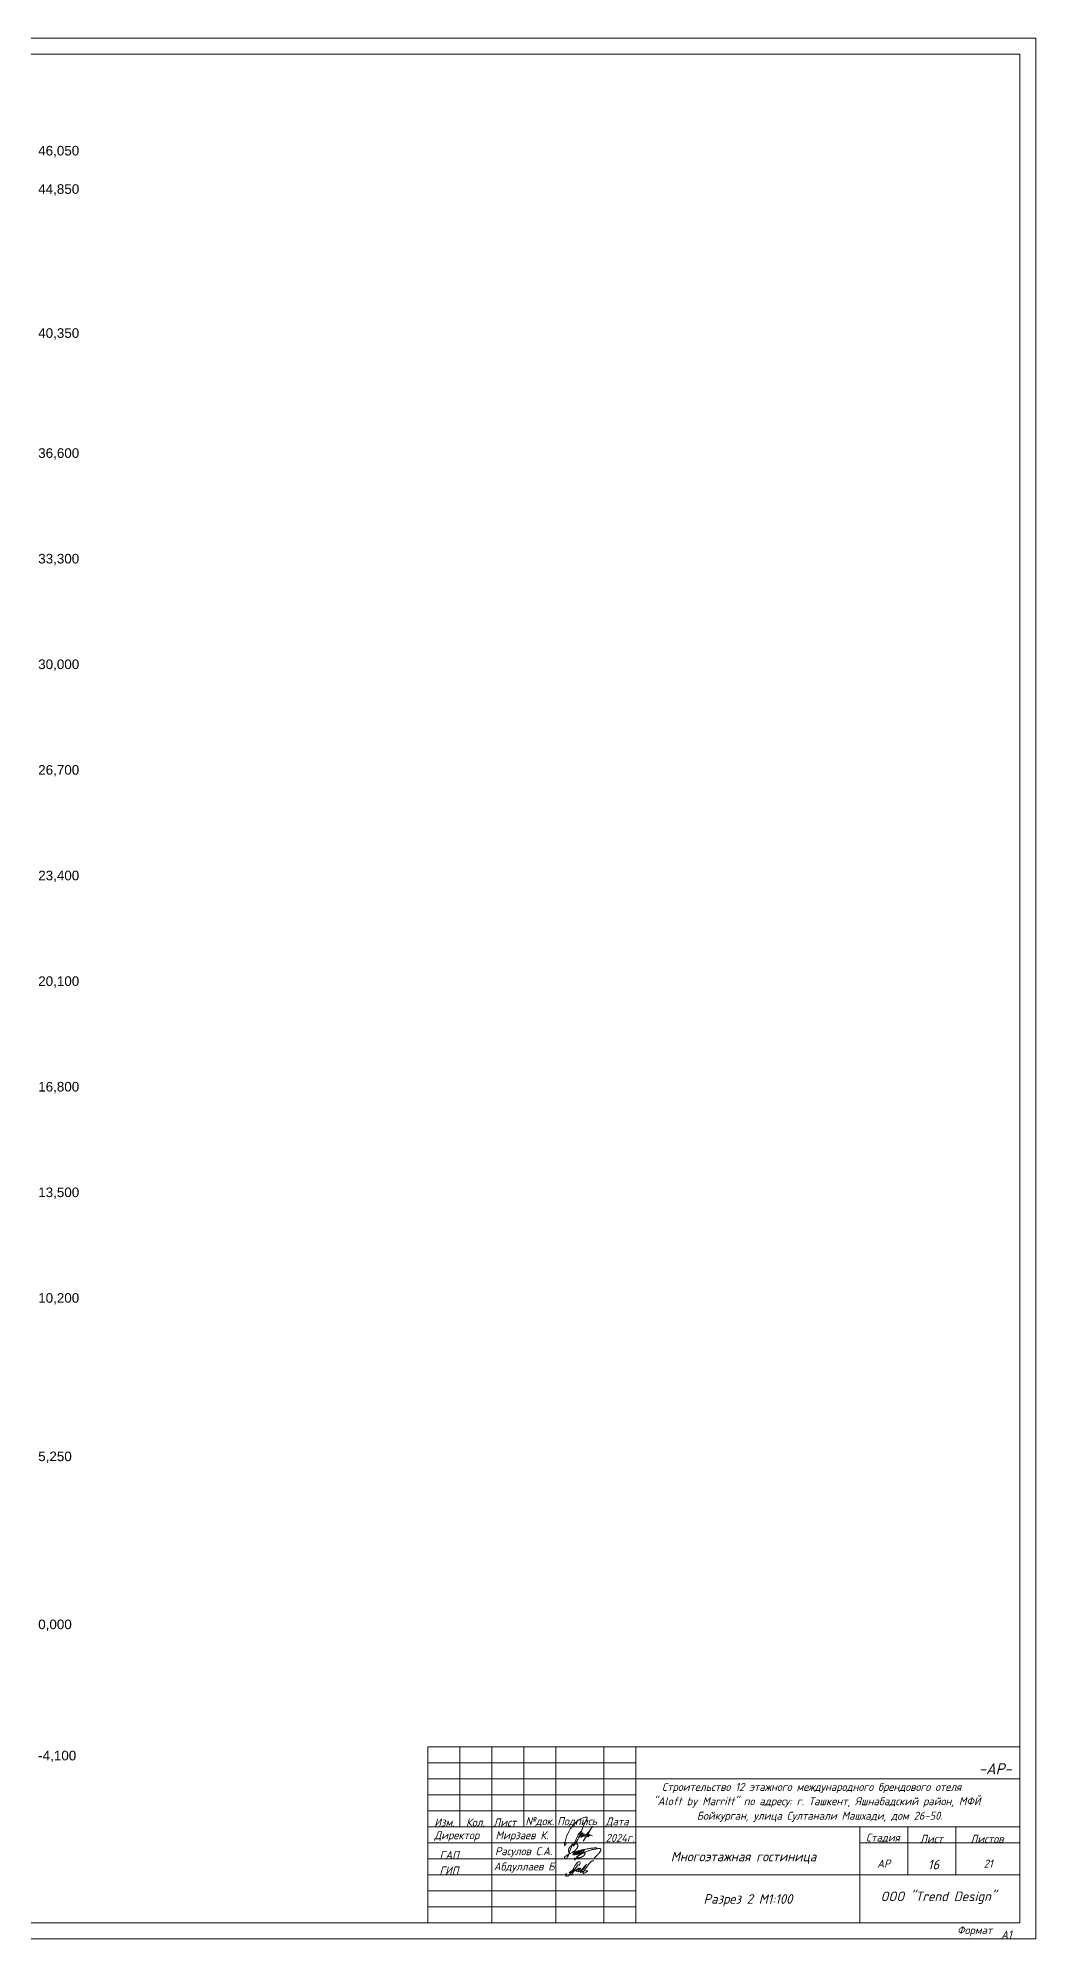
# Model space of a CAD drawing. Header units: millimetres. Extents: x 1499747 to 4341325, y -28481 to 441852.
# Drawn here: x 2479024 to 2510203, y -27675 to 31725 of the extents above; entities that cross this region are included whole.
import ezdxf
from ezdxf.xclip import XClip

# ---------------------------------------------------------------- set-up
doc = ezdxf.new("R2010")
doc.units = ezdxf.units.MM
doc.header["$MEASUREMENT"] = 0
doc.header["$XCLIPFRAME"] = 0
for name, color, linetype, lineweight in [('2 Разрез_24_0_Ном._пера__45_Ном._пера__161', 161, 'Continuous', 18), ('2 Разрез_24_0_Ном._пера__63_Ном._пера__21', 21, 'Continuous', 18), ('2 Разрез_24_0_Ном._пера__7_Ном._пера__7', 7, 'Continuous', 18), ('2 Разрез_24_Размер - ГКЛ перегородки_Ном._пера__1_Ном._пера__7', 7, 'Continuous', 18)]:
    doc.layers.add(name, color=color, linetype=linetype, lineweight=lineweight)
doc.layers.add('Чертеж и Рисунок', color=7, linetype='Continuous')
doc.styles.add('СГЕНЕРИР_СТИЛЬ_1', font='')
doc.styles.add('СГЕНЕРИР_СТИЛЬ_2', font='arial.ttf')
doc.styles.get('СГЕНЕРИР_СТИЛЬ_1').set_extended_font_data('GOST Common', italic=True)

# ---------------------------------------------------------------- blocks, each defined once
blk = doc.blocks.new('Чертеж_2_24', base_point=(1362000, 29700))
at = {"layer": '2 Разрез_24_0_Ном._пера__45_Ном._пера__161', "linetype": 'Continuous'}
for p, q in [((1389576, 2971), (1389572, 2969)), ((1389581, 2973), (1389576, 2971)), ((1389585, 2974), (1389581, 2973)), ((1389590, 2976), (1389585, 2974)), ((1389595, 2977), (1389590, 2976)), ((1389599, 2978), (1389595, 2977)), ((1389604, 2978), (1389599, 2978)), ((1389608, 2979), (1389604, 2978)), ((1389613, 2979), (1389608, 2979)), ((1389617, 2979), (1389613, 2979)), ((1389621, 2979), (1389617, 2979)), ((1389626, 2978), (1389621, 2979)), ((1389630, 2978), (1389626, 2978)), ((1389634, 2977), (1389630, 2978)), ((1389638, 2976), (1389634, 2977)), ((1389642, 2975), (1389638, 2976)), ((1389646, 2973), (1389642, 2975)), ((1389649, 2972), (1389646, 2973)), ((1389653, 2970), (1389649, 2972)), ((1389656, 2968), (1389653, 2970)), ((1389398, 2780), (1389397, 2777)), ((1389397, 2777), (1389397, 2774)), ((1389397, 2774), (1389397, 2771)), ((1389397, 2771), (1389397, 2768)), ((1389397, 2768), (1389397, 2765)), ((1389397, 2765), (1389397, 2763)), ((1389397, 2763), (1389397, 2760)), ((1389397, 2760), (1389397, 2757)), ((1389397, 2757), (1389397, 2754)), ((1389397, 2754), (1389398, 2751)), ((1389399, 2788), (1389398, 2784)), ((1389398, 2784), (1389398, 2780)), ((1389398, 2751), (1389399, 2747)), ((1389400, 2797), (1389399, 2793)), ((1389399, 2793), (1389399, 2788)), ((1389399, 2747), (1389399, 2743)), ((1389399, 2743), (1389400, 2739)), ((1389401, 2802), (1389400, 2797)), ((1389400, 2739), (1389401, 2734)), ((1389402, 2806), (1389401, 2802)), ((1389401, 2734), (1389402, 2730)), ((1389403, 2811), (1389402, 2806)), ((1389402, 2730), (1389404, 2725)), ((1389404, 2816), (1389403, 2811)), ((1389406, 2821), (1389404, 2816)), ((1389404, 2725), (1389405, 2721)), ((1389405, 2721), (1389406, 2716)), ((1389408, 2825), (1389406, 2821)), ((1389406, 2716), (1389408, 2712)), ((1389410, 2830), (1389408, 2825)), ((1389408, 2712), (1389410, 2708)), ((1389412, 2835), (1389410, 2830)), ((1389410, 2708), (1389412, 2703)), ((1389414, 2839), (1389412, 2835)), ((1389412, 2703), (1389414, 2699)), ((1389416, 2843), (1389414, 2839)), ((1389414, 2699), (1389416, 2694)), ((1389418, 2848), (1389416, 2843)), ((1389416, 2694), (1389419, 2690)), ((1389420, 2852), (1389418, 2848)), ((1389419, 2690), (1389422, 2686)), ((1389423, 2856), (1389420, 2852)), ((1389422, 2686), (1389424, 2681)), ((1389425, 2859), (1389423, 2856)), ((1389424, 2681), (1389427, 2677)), ((1389428, 2863), (1389425, 2859)), ((1389427, 2677), (1389431, 2673)), ((1389430, 2867), (1389428, 2863)), ((1389433, 2870), (1389430, 2867)), ((1389431, 2673), (1389434, 2669)), ((1389436, 2874), (1389433, 2870)), ((1389434, 2669), (1389434, 2668)), ((1389439, 2878), (1389436, 2874)), ((1389443, 2881), (1389439, 2878)), ((1389446, 2885), (1389443, 2881)), ((1389450, 2889), (1389446, 2885)), ((1389454, 2893), (1389450, 2889)), ((1389459, 2896), (1389454, 2893)), ((1389463, 2900), (1389459, 2896)), ((1389467, 2904), (1389463, 2900)), ((1389472, 2908), (1389467, 2904)), ((1389477, 2912), (1389472, 2908)), ((1389482, 2915), (1389477, 2912)), ((1389487, 2919), (1389482, 2915)), ((1389492, 2922), (1389487, 2919)), ((1389498, 2926), (1389492, 2922)), ((1389503, 2929), (1389498, 2926)), ((1389508, 2933), (1389503, 2929)), ((1389507, 2699), (1389509, 2700)), ((1389507, 2698), (1389507, 2699)), ((1389508, 2698), (1389507, 2698)), ((1389513, 2936), (1389508, 2933)), ((1389510, 2698), (1389508, 2698)), ((1389509, 2700), (1389512, 2702)), ((1389512, 2699), (1389510, 2698)), ((1389512, 2702), (1389515, 2704)), ((1389516, 2700), (1389512, 2699)), ((1389518, 2940), (1389513, 2936)), ((1389515, 2704), (1389520, 2707)), ((1389520, 2701), (1389516, 2700)), ((1389523, 2943), (1389518, 2940)), ((1389520, 2707), (1389526, 2710)), ((1389525, 2702), (1389520, 2701)), ((1389528, 2946), (1389523, 2943)), ((1389530, 2704), (1389525, 2702)), ((1389526, 2710), (1389532, 2714)), ((1389533, 2949), (1389528, 2946)), ((1389537, 2706), (1389530, 2704)), ((1389532, 2714), (1389538, 2718)), ((1389538, 2952), (1389533, 2949)), ((1389544, 2708), (1389537, 2706)), ((1389543, 2955), (1389538, 2952)), ((1389538, 2718), (1389544, 2722)), ((1389548, 2958), (1389543, 2955)), ((1389544, 2722), (1389551, 2726)), ((1389553, 2710), (1389544, 2708)), ((1389553, 2961), (1389548, 2958)), ((1389551, 2726), (1389557, 2730)), ((1389557, 2963), (1389553, 2961)), ((1389563, 2713), (1389553, 2710)), ((1389562, 2965), (1389557, 2963)), ((1389557, 2730), (1389563, 2734)), ((1389567, 2967), (1389562, 2965)), ((1389563, 2734), (1389569, 2738)), ((1389575, 2717), (1389563, 2713)), ((1389572, 2969), (1389567, 2967)), ((1389569, 2738), (1389575, 2743)), ((1389575, 2743), (1389581, 2747)), ((1389590, 2721), (1389575, 2717)), ((1389581, 2747), (1389586, 2752)), ((1389586, 2752), (1389591, 2756)), ((1389607, 2726), (1389590, 2721)), ((1389591, 2756), (1389596, 2761)), ((1389596, 2761), (1389601, 2765)), ((1389601, 2765), (1389606, 2770)), ((1389606, 2770), (1389611, 2774)), ((1389626, 2731), (1389607, 2726)), ((1389611, 2774), (1389615, 2779)), ((1389615, 2779), (1389620, 2783)), ((1389620, 2783), (1389624, 2788)), ((1389624, 2788), (1389628, 2792)), ((1389648, 2738), (1389626, 2731)), ((1389628, 2792), (1389632, 2797)), ((1389632, 2797), (1389636, 2802)), ((1389636, 2802), (1389640, 2807)), ((1389640, 2807), (1389644, 2812)), ((1389644, 2812), (1389648, 2817)), ((1389648, 2817), (1389652, 2822)), ((1389672, 2744), (1389648, 2738)), ((1389652, 2822), (1389655, 2827)), ((1389655, 2827), (1389659, 2832)), ((1389660, 2966), (1389656, 2968)), ((1389659, 2832), (1389662, 2838)), ((1389663, 2964), (1389660, 2966)), ((1389662, 2838), (1389665, 2843)), ((1389666, 2961), (1389663, 2964)), ((1389665, 2843), (1389668, 2849)), ((1389668, 2959), (1389666, 2961)), ((1389671, 2956), (1389668, 2959)), ((1389668, 2849), (1389671, 2854)), ((1389673, 2953), (1389671, 2956)), ((1389671, 2854), (1389673, 2860)), ((1389698, 2751), (1389672, 2744)), ((1389676, 2950), (1389673, 2953)), ((1389673, 2860), (1389676, 2865)), ((1389678, 2947), (1389676, 2950)), ((1389676, 2865), (1389678, 2871)), ((1389679, 2944), (1389678, 2947)), ((1389678, 2871), (1389680, 2876)), ((1389681, 2941), (1389679, 2944)), ((1389680, 2876), (1389681, 2881)), ((1389682, 2937), (1389681, 2941)), ((1389681, 2881), (1389683, 2886)), ((1389683, 2934), (1389682, 2937)), ((1389684, 2930), (1389683, 2934)), ((1389683, 2886), (1389684, 2891)), ((1389685, 2926), (1389684, 2930)), ((1389684, 2896), (1389685, 2901)), ((1389684, 2891), (1389684, 2896)), ((1389685, 2923), (1389685, 2926)), ((1389685, 2919), (1389685, 2923)), ((1389686, 2914), (1389685, 2919)), ((1389685, 2906), (1389686, 2910)), ((1389685, 2901), (1389685, 2906)), ((1389686, 2910), (1389686, 2914)), ((1389725, 2759), (1389698, 2751)), ((1389754, 2766), (1389725, 2759)), ((1389784, 2774), (1389754, 2766)), ((1389814, 2781), (1389784, 2774)), ((1389844, 2788), (1389814, 2781)), ((1389875, 2794), (1389844, 2788)), ((1389905, 2800), (1389875, 2794)), ((1389935, 2806), (1389905, 2800)), ((1389964, 2812), (1389935, 2806)), ((1389993, 2817), (1389964, 2812)), ((1390020, 2822), (1389993, 2817)), ((1390046, 2826), (1390020, 2822)), ((1390070, 2830), (1390046, 2826)), ((1390093, 2834), (1390070, 2830)), ((1390117, 2837), (1390093, 2834)), ((1390143, 2840), (1390117, 2837)), ((1390170, 2842), (1390143, 2840)), ((1390201, 2844), (1390170, 2842)), ((1390237, 2846), (1390201, 2844))]:
    blk.add_line(p, q, dxfattribs=at)
at = {"layer": '2 Разрез_24_0_Ном._пера__45_Ном._пера__161', "linetype": 'Continuous', "flags": 128}
for points in [[(1389321, 2982), (1389303, 2966), (1389278, 2916), (1389273, 2910), (1389268, 2912), (1389266, 2927), (1389268, 2968), (1389280, 3017), (1389310, 3115), (1389337, 3204), (1389375, 3294), (1389414, 3372), (1389462, 3450), (1389502, 3507), (1389541, 3558), (1389581, 3603), (1389621, 3644), (1389652, 3675), (1389690, 3703), (1389728, 3726), (1389763, 3747), (1389802, 3766), (1389837, 3780), (1389876, 3793), (1389914, 3802), (1389940, 3808), (1389956, 3809), (1389973, 3809), (1389979, 3805), (1389982, 3797), (1389977, 3777), (1389952, 3721), (1389909, 3634), (1389854, 3512), (1389798, 3369), (1389752, 3257), (1389707, 3147), (1389686, 3110), (1389657, 3061), (1389619, 3004), (1389594, 2966), (1389568, 2933), (1389541, 2899), (1389548, 2933), (1389577, 2993), (1389628, 3097), (1389672, 3197), (1389701, 3256), (1389720, 3285), (1389745, 3317), (1389772, 3348), (1389790, 3363), (1389797, 3365), (1389799, 3358), (1389759, 3234), (1389729, 3169), (1389725, 3166), (1389720, 3166), (1389718, 3170), (1389718, 3173), (1389756, 3227), (1389741, 3196), (1389768, 3231), (1389789, 3258), (1389804, 3277), (1389819, 3296), (1389830, 3307), (1389835, 3312), (1389840, 3314), (1389843, 3313), (1389841, 3304), (1389835, 3291), (1389823, 3265), (1389797, 3206), (1389785, 3177), (1389786, 3175), (1389803, 3196), (1389831, 3235)], [(1389878, 3298), (1389879, 3288), (1389859, 3255), (1389849, 3239), (1389837, 3219), (1389828, 3197), (1389830, 3195), (1389837, 3204), (1389848, 3219), (1389880, 3252), (1389854, 3208), (1389875, 3236), (1389895, 3248), (1389896, 3245), (1389875, 3220), (1389876, 3212), (1389883, 3210), (1389892, 3212), (1389910, 3230)], [(1389910, 3230), (1389975, 3294), (1390040, 3360), (1390149, 3528), (1389979, 3253), (1389939, 3188), (1389851, 3058), (1390043, 3336), (1389986, 3203), (1389986, 3212), (1390035, 3272)], [(1390076, 3252), (1390068, 3259), (1390049, 3254), (1390036, 3244), (1390018, 3226), (1390005, 3214), (1390000, 3202), (1390005, 3195), (1390016, 3195), (1390022, 3199), (1390018, 3226), (1390039, 3231), (1390057, 3235), (1390075, 3239), (1390101, 3239), (1390126, 3235), (1390145, 3227)], [(1389339, 2051), (1389319, 2037), (1389305, 2022), (1389298, 1995), (1389307, 1976), (1389325, 1966), (1389351, 1961), (1389392, 1976), (1389431, 2019), (1389466, 2070), (1389518, 2147), (1389574, 2245), (1389617, 2321), (1389651, 2368), (1389686, 2405), (1389703, 2415), (1389730, 2419), (1389751, 2408), (1389758, 2387), (1389755, 2354), (1389748, 2333), (1389737, 2312), (1389730, 2304), (1389725, 2297)], [(1389420, 2068), (1389473, 2115), (1389534, 2143), (1389587, 2177), (1389560, 2168), (1389534, 2143), (1389515, 2115), (1389503, 2097), (1389503, 2086), (1389519, 2086), (1389574, 2120), (1389614, 2144), (1389656, 2176), (1389693, 2194), (1389731, 2213), (1389724, 2226), (1389682, 2189), (1389647, 2151), (1389633, 2127), (1389633, 2111), (1389633, 2105), (1389670, 2116), (1389693, 2132), (1389718, 2158), (1389749, 2177), (1389769, 2201), (1389770, 2211), (1389749, 2200), (1389724, 2176), (1389705, 2145), (1389697, 2119), (1389693, 2108), (1389693, 2099), (1389694, 2093), (1389702, 2093), (1389725, 2106), (1389809, 2175), (1389851, 2210), (1389886, 2253), (1389924, 2300), (1389954, 2337), (1389920, 2265), (1389856, 2181), (1389810, 2138), (1389780, 2104), (1389770, 2087), (1389770, 2080), (1389779, 2078), (1389807, 2092), (1389837, 2108), (1389871, 2117), (1389908, 2128), (1389945, 2133), (1389970, 2133), (1389986, 2129), (1389992, 2120), (1389988, 2104), (1389968, 2093), (1389951, 2083), (1389918, 2065), (1389877, 2054), (1389865, 2050), (1389857, 2050), (1389853, 2061), (1389855, 2081), (1389889, 2151), (1389934, 2212), (1389974, 2264), (1390014, 2317), (1390050, 2365), (1390076, 2394), (1390094, 2414), (1390116, 2431), (1390131, 2437), (1390140, 2441), (1390157, 2441), (1390175, 2441), (1390186, 2441)], [(1390182, 2508), (1390220, 2548), (1390252, 2582), (1390277, 2609), (1390298, 2631), (1390315, 2649), (1390328, 2664), (1390339, 2676), (1390348, 2686), (1390357, 2696), (1390364, 2706), (1390371, 2714), (1390378, 2723), (1390383, 2731), (1390388, 2738), (1390392, 2746), (1390396, 2753), (1390399, 2760), (1390402, 2766), (1390404, 2773), (1390405, 2779), (1390406, 2785), (1390406, 2791), (1390406, 2796), (1390405, 2801), (1390403, 2805), (1390401, 2809), (1390398, 2813), (1390395, 2816), (1390392, 2819), (1390387, 2821), (1390383, 2823), (1390378, 2825), (1390373, 2826), (1390367, 2827), (1390360, 2828), (1390353, 2828), (1390344, 2827), (1390334, 2826), (1390322, 2825), (1390308, 2823), (1390292, 2821), (1390275, 2818), (1390255, 2815), (1390235, 2811), (1390214, 2807), (1390192, 2802), (1390171, 2798), (1390149, 2793), (1390128, 2787), (1390107, 2782), (1390086, 2776), (1390066, 2769), (1390047, 2763), (1390027, 2757), (1390008, 2750), (1389990, 2743), (1389972, 2736), (1389954, 2729), (1389936, 2721), (1389918, 2713), (1389900, 2705), (1389882, 2697), (1389864, 2688), (1389846, 2679), (1389828, 2670), (1389809, 2660), (1389791, 2651), (1389773, 2641), (1389756, 2632), (1389740, 2623), (1389726, 2615), (1389713, 2608), (1389702, 2601), (1389693, 2596), (1389685, 2591), (1389678, 2587), (1389673, 2584), (1389669, 2581), (1389665, 2578), (1389662, 2575), (1389660, 2572), (1389658, 2569), (1389656, 2567), (1389654, 2564), (1389653, 2562), (1389652, 2560), (1389651, 2558), (1389650, 2557), (1389650, 2555), (1389649, 2555), (1389649, 2553), (1389649, 2552), (1389650, 2551), (1389650, 2550), (1389651, 2549), (1389652, 2547), (1389653, 2546), (1389654, 2544), (1389655, 2543), (1389657, 2541), (1389658, 2540), (1389660, 2539), (1389662, 2538), (1389665, 2537), (1389668, 2536), (1389671, 2535), (1389674, 2534), (1389679, 2534), (1389683, 2533), (1389689, 2533), (1389695, 2533), (1389701, 2533), (1389708, 2533), (1389715, 2534), (1389723, 2535), (1389731, 2536), (1389739, 2538), (1389747, 2540), (1389756, 2542), (1389764, 2544), (1389773, 2547), (1389781, 2550), (1389790, 2553), (1389798, 2557), (1389806, 2560), (1389813, 2564), (1389821, 2567), (1389828, 2571), (1389834, 2575), (1389841, 2578), (1389847, 2582), (1389852, 2586), (1389858, 2590), (1389863, 2593), (1389868, 2597), (1389872, 2601), (1389876, 2605), (1389880, 2608), (1389884, 2612), (1389887, 2616), (1389890, 2620), (1389893, 2624), (1389896, 2627), (1389898, 2631), (1389901, 2635), (1389903, 2639), (1389905, 2643), (1389906, 2646), (1389907, 2650), (1389908, 2654), (1389909, 2657), (1389910, 2661), (1389910, 2664), (1389910, 2668), (1389910, 2671), (1389911, 2674), (1389911, 2677), (1389911, 2680), (1389910, 2683), (1389910, 2685), (1389910, 2687), (1389910, 2689), (1389909, 2691), (1389908, 2693), (1389907, 2694), (1389905, 2695), (1389903, 2696), (1389901, 2697), (1389899, 2698), (1389896, 2699), (1389893, 2699), (1389889, 2699), (1389885, 2699), (1389881, 2699), (1389877, 2699), (1389873, 2699), (1389868, 2698), (1389862, 2698), (1389856, 2697), (1389850, 2696), (1389843, 2695), (1389836, 2693), (1389828, 2691), (1389820, 2690), (1389813, 2688), (1389805, 2686), (1389798, 2684), (1389791, 2682), (1389786, 2680), (1389781, 2678), (1389778, 2677), (1389775, 2675), (1389773, 2674), (1389772, 2673), (1389774, 2673), (1389775, 2673), (1389778, 2674), (1389781, 2675), (1389785, 2677), (1389790, 2679), (1389795, 2681), (1389800, 2684), (1389806, 2687), (1389813, 2690), (1389819, 2694), (1389826, 2698), (1389832, 2702), (1389839, 2706), (1389845, 2710), (1389851, 2714), (1389856, 2718), (1389861, 2722), (1389865, 2725), (1389868, 2728), (1389870, 2731), (1389872, 2734), (1389874, 2737), (1389875, 2739), (1389876, 2742), (1389876, 2744), (1389877, 2746), (1389878, 2748), (1389878, 2751), (1389878, 2753), (1389879, 2755), (1389879, 2757), (1389879, 2759), (1389879, 2761), (1389879, 2762), (1389878, 2764), (1389878, 2765), (1389877, 2767), (1389876, 2768), (1389875, 2769), (1389874, 2770), (1389873, 2770), (1389871, 2771), (1389869, 2771), (1389867, 2772), (1389864, 2771), (1389860, 2771), (1389856, 2770), (1389851, 2769), (1389845, 2768), (1389838, 2766), (1389830, 2764), (1389821, 2761), (1389812, 2758), (1389803, 2755), (1389794, 2752), (1389785, 2748), (1389776, 2745), (1389768, 2742), (1389760, 2738), (1389753, 2735), (1389746, 2731), (1389740, 2728), (1389734, 2724), (1389728, 2721), (1389722, 2717), (1389716, 2713), (1389711, 2709), (1389705, 2705), (1389700, 2701), (1389695, 2697), (1389690, 2693), (1389686, 2688), (1389681, 2684), (1389677, 2680), (1389673, 2675), (1389669, 2671), (1389666, 2667), (1389663, 2663), (1389660, 2660), (1389657, 2656), (1389655, 2653), (1389653, 2651), (1389651, 2649), (1389650, 2647), (1389649, 2645), (1389648, 2644), (1389648, 2643), (1389647, 2642), (1389647, 2641), (1389647, 2639), (1389648, 2637), (1389649, 2636), (1389650, 2636), (1389651, 2635), (1389653, 2635), (1389655, 2635), (1389657, 2636), (1389659, 2636), (1389662, 2637), (1389665, 2639), (1389668, 2641), (1389672, 2643), (1389676, 2646), (1389681, 2649), (1389685, 2653), (1389691, 2657), (1389696, 2661), (1389701, 2666), (1389706, 2670), (1389710, 2674), (1389714, 2678), (1389718, 2682), (1389721, 2685), (1389723, 2688), (1389725, 2690), (1389727, 2693), (1389728, 2695), (1389729, 2698), (1389730, 2700), (1389731, 2703), (1389731, 2706), (1389731, 2708), (1389731, 2711), (1389731, 2714), (1389731, 2716), (1389730, 2719), (1389729, 2721), (1389728, 2722), (1389726, 2724), (1389725, 2725), (1389722, 2726), (1389720, 2726), (1389717, 2726), (1389714, 2726), (1389710, 2726), (1389706, 2725), (1389701, 2724), (1389696, 2722), (1389691, 2721), (1389685, 2719), (1389679, 2716), (1389673, 2714), (1389668, 2711), (1389662, 2708), (1389656, 2705), (1389650, 2702), (1389644, 2698), (1389638, 2695), (1389632, 2691), (1389627, 2687), (1389621, 2682), (1389615, 2677), (1389609, 2673), (1389604, 2668), (1389598, 2663), (1389593, 2658), (1389589, 2654), (1389584, 2650), (1389581, 2646), (1389578, 2643), (1389576, 2640), (1389575, 2638), (1389574, 2636), (1389573, 2634), (1389574, 2633), (1389575, 2632), (1389576, 2631), (1389578, 2631), (1389580, 2630), (1389582, 2630), (1389586, 2631), (1389589, 2631), (1389593, 2632), (1389597, 2634), (1389602, 2636), (1389607, 2638), (1389612, 2641), (1389618, 2645), (1389624, 2649), (1389629, 2653), (1389635, 2658), (1389641, 2662), (1389646, 2668), (1389651, 2673), (1389656, 2678), (1389661, 2683), (1389665, 2688), (1389669, 2693), (1389673, 2698), (1389676, 2703), (1389678, 2707), (1389680, 2710), (1389681, 2713), (1389682, 2716), (1389681, 2718), (1389681, 2720), (1389679, 2721), (1389676, 2721), (1389673, 2721), (1389669, 2720), (1389664, 2718), (1389658, 2716), (1389652, 2714), (1389645, 2711), (1389638, 2708), (1389631, 2704), (1389623, 2700), (1389616, 2697), (1389608, 2693), (1389601, 2689), (1389594, 2685), (1389587, 2681), (1389580, 2677), (1389574, 2674), (1389569, 2671), (1389564, 2668), (1389560, 2666), (1389556, 2663), (1389553, 2661), (1389550, 2659), (1389547, 2657), (1389544, 2655), (1389542, 2654), (1389539, 2652), (1389537, 2650), (1389535, 2647), (1389532, 2644), (1389530, 2640), (1389529, 2636), (1389527, 2630), (1389526, 2624)], [(1389590, 2535), (1389587, 2528), (1389584, 2521), (1389582, 2516), (1389581, 2511), (1389580, 2507), (1389579, 2504), (1389578, 2501), (1389578, 2498), (1389578, 2496), (1389578, 2494), (1389577, 2491), (1389577, 2489), (1389577, 2488), (1389577, 2486), (1389577, 2484), (1389577, 2483), (1389578, 2482), (1389578, 2480), (1389578, 2479), (1389579, 2478), (1389580, 2477), (1389581, 2477), (1389582, 2476), (1389583, 2475), (1389584, 2475), (1389585, 2474), (1389587, 2474), (1389588, 2474), (1389590, 2474), (1389592, 2475), (1389594, 2476), (1389596, 2477), (1389598, 2478), (1389601, 2480), (1389603, 2483), (1389606, 2486), (1389610, 2489), (1389613, 2493), (1389617, 2498), (1389622, 2504), (1389627, 2510), (1389633, 2518), (1389639, 2526), (1389647, 2536), (1389655, 2547), (1389665, 2560), (1389676, 2573), (1389688, 2589), (1389702, 2606), (1389717, 2625), (1389734, 2646), (1389752, 2670), (1389773, 2695), (1389795, 2723), (1389819, 2754), (1389845, 2787)], [(1389698, 2341), (1389672, 2295), (1389630, 2236), (1389595, 2179), (1389569, 2139), (1389550, 2111), (1389520, 2061), (1389500, 2027), (1389500, 1998), (1389500, 1983)]]:
    blk.add_lwpolyline(points, dxfattribs=at)
at = {"layer": '2 Разрез_24_0_Ном._пера__45_Ном._пера__161', "linetype": 'Continuous'}
for centre, radius, start, end in [((1388022, 3257), 1511, 330.26558, 349.63608), ((1389313, 2542), 41.2, 159.57556, 301.37102), ((1389712, 2099), 633, 108.85844, 133.71125)]:
    blk.add_arc(centre, radius, start, end, dxfattribs=at)
at = {"layer": '2 Разрез_24_0_Ном._пера__63_Ном._пера__21', "linetype": 'Continuous'}
blk.add_line((1390278, 2846), (1390237, 2846), dxfattribs=at)
at = {"layer": '2 Разрез_24_0_Ном._пера__7_Ном._пера__7', "linetype": 'Continuous'}
for p, q in [((1386000, 6001), (1386000, 3501)), ((1387000, 6001), (1387000, 500)), ((1388000, 6001), (1388000, 3501)), ((1389000, 6001), (1389000, 500)), ((1390500, 6001), (1390500, 500)), ((1391500, 6001), (1391500, 500)), ((1391500, 5501), (1385000, 5501)), ((1385000, 5001), (1403500, 5001)), ((1391500, 4501), (1385000, 4501)), ((1391500, 4001), (1385000, 4001)), ((1403500, 3501), (1385000, 3501)), ((1391500, 3001), (1385000, 3001)), ((1398500, 3501), (1398500, 500)), ((1403500, 3001), (1398500, 3001)), ((1400000, 3501), (1400000, 2001)), ((1401500, 3501), (1401500, 2001)), ((1391500, 2501), (1385000, 2501)), ((1403500, 2001), (1385000, 2001)), ((1391500, 1501), (1385000, 1501)), ((1391500, 1001), (1385000, 1001))]:
    blk.add_line(p, q, dxfattribs=at)
at = {"layer": '2 Разрез_24_0_Ном._пера__7_Ном._пера__7', "linetype": 'Continuous', "flags": 128}
for points in [[(1404000, 59400), (1320000, 59400)], [(1404000, 0), (1404000, 59400)], [(1320000, 0), (1404000, 0)]]:
    blk.add_lwpolyline(points, dxfattribs=at)
for points in [[(1322000, 58900), (1322000, 500), (1403500, 500), (1403500, 58900)], [(1385000, 500), (1385000, 6001), (1403500, 6001), (1403500, 500)]]:
    blk.add_lwpolyline(points, close=True, dxfattribs=at)
at = {"layer": '2 Разрез_24_0_Ном._пера__7_Ном._пера__7', "linetype": 'Continuous', "attachment_point": 7, "style": 'СГЕНЕРИР_СТИЛЬ_1'}
for s, insert, char_height in [('\\A1;{\\pql;\\fGOST Common|b0|i1|c204|p0;\\W1.000000;-АР-}', (1402210, 5142), 350), ('\\A1;{\\pql;\\fGOST Common|b0|i1|c204|p0;\\W1.000000;Строительство 12 этажного международного брендового отеля}', (1392317, 4558), 250), ('\\A1;{\\pql;\\fGOST Common|b0|i1|c204|p0;\\W1.000000;"Aloft by Marritt" по адресу: г. Ташкент, Яшнабадский район, МФЙ}', (1392043, 4104), 250), ('\\A1;{\\pql;\\fGOST Common|b0|i1|c204|p0;\\W1.000000; }', (1402497, 4487), 250), ('\\A1;{\\pql;\\fGOST Common|b0|i1|c204|p0;\\W1.000000;Изм.}', (1385202, 3518), 250), ('\\A1;{\\pql;\\fGOST Common|b0|i1|c204|p0;\\W1.000000;Кол.}', (1386192, 3518), 250), ('\\A1;{\\pql;\\fGOST Common|b0|i1|c204|p0;\\W1.000000;Лист}', (1387046, 3518), 250), ('\\A1;{\\pql;\\fGOST Common|b0|i1|c204|p0;\\W1.000000;№док.}', (1388047, 3518), 250), ('\\A1;{\\pql;\\fGOST Common|b0|i1|c204|p0;\\W1.000000;Подпись}', (1389043, 3518), 250), ('\\A1;{\\pql;\\fGOST Common|b0|i1|c204|p0;\\W1.000000;Дата}', (1390555, 3495), 250), ('\\A1;{\\pql;\\fGOST Common|b0|i1|c204|p0;\\W1.000000;Бойкурган, улица Султанали Машхади, дом 26-50.}', (1393403, 3658), 250), ('\\A1;{\\pql;\\fGOST Common|b0|i1|c204|p0;\\W1.000000;Директор}', (1385202, 3049), 250), ('\\A1;{\\pql;\\fGOST Common|b0|i1|c204|p0;\\W1.000000;Мирзаев К.}', (1387114, 3048), 250), ('\\A1;{\\pql;\\fGOST Common|b0|i1|c204|p0;\\W1.000000;2024г.}', (1390555, 3033), 250), ('\\A1;{\\pql;\\fGOST Common|b0|i1|c204|p0;\\W1.000000;Стадия}', (1398689, 3005), 250), ('\\A1;{\\pql;\\fGOST Common|b0|i1|c204|p0;\\W1.000000;Лист}', (1400376, 3005), 250), ('\\A1;{\\pql;\\fGOST Common|b0|i1|c204|p0;\\W1.000000; }', (1401411, 3304), 250), ('\\A1;{\\pql;\\fGOST Common|b0|i1|c204|p0;\\W1.000000;Листов}', (1401951, 3005), 250), ('\\A1;{\\pql;\\fGOST Common|b0|i1|c204|p0;\\W1.000000;ГАП}', (1385366, 2497), 250), ('\\A1;{\\pql;\\fGOST Common|b0|i1|c204|p0;\\W1.000000;Абдуллаев Б.}', (1387056, 2072), 250), ('\\A1;{\\pql;\\fGOST Common|b0|i1|c204|p0;\\W1.000000;Расулов С.А.}', (1387099, 2550), 250), ('\\A1;{\\pql;\\fGOST Common|b0|i1|c204|p0;\\W1.000000;Многоэтажная гостиница}', (1392591, 2345), 300), ('\\A1;{\\pql;\\fGOST Common|b0|i1|c204|p0;\\W1.000000;АР}', (1399038, 2230), 250), ('\\A1;{\\pql;\\fGOST Common|b0|i1|c204|p0;\\W1.000000;16}', (1400624, 2176), 300), ('\\A1;{\\pql;\\fGOST Common|b0|i1|c204|p0;\\W1.000000;21}', (1402366, 2230), 250), ('\\A1;{\\pql;\\fGOST Common|b0|i1|c204|p0;\\W1.000000;ГИП}', (1385363, 2015), 250), ('\\A1;{\\pql;\\fGOST Common|b0|i1|c204|p0;\\W1.000000;Разрез 2 M1:100}', (1393614, 1019), 300), ('\\A1;{\\pql;\\fGOST Common|b0|i1|c204|p0;\\W1.000000;OOO "Trend Design"}', (1399143, 1092), 300), ('\\A1;{\\pql;\\fGOST Common|b0|i1|c204|p0;\\W1.000000;Формат}', (1401535, 83), 250), ('\\A1;{\\pql;\\fGOST Common|b0|i1|c204|p0;\\W1.000000; }', (1402757, 12), 250), ('\\A1;{\\pql;\\fGOST Common|b0|i1|c204|p0;\\W1.000000;А1}', (1402912, 12), 250)]:
    blk.add_mtext(s, dxfattribs=dict(at, insert=insert, char_height=char_height))
at = {"layer": '2 Разрез_24_Размер - ГКЛ перегородки_Ном._пера__1_Ном._пера__7', "linetype": 'Continuous', "char_height": 300, "attachment_point": 7, "style": 'СГЕНЕРИР_СТИЛЬ_2'}
for s, insert in [('\\A1;{\\pql;\\fArial|b0|i0|c204|p0;\\W1.000000;46,050}', (1372827, 55674)), ('\\A1;{\\pql;\\fArial|b0|i0|c204|p0;\\W1.000000;44,850}', (1372827, 54475)), ('\\A1;{\\pql;\\fArial|b0|i0|c204|p0;\\W1.000000;40,350}', (1372827, 49975)), ('\\A1;{\\pql;\\fArial|b0|i0|c204|p0;\\W1.000000;36,600}', (1372827, 46225)), ('\\A1;{\\pql;\\fArial|b0|i0|c204|p0;\\W1.000000;33,300}', (1372827, 42925)), ('\\A1;{\\pql;\\fArial|b0|i0|c204|p0;\\W1.000000;30,000}', (1372827, 39625)), ('\\A1;{\\pql;\\fArial|b0|i0|c204|p0;\\W1.000000;26,700}', (1372827, 36325)), ('\\A1;{\\pql;\\fArial|b0|i0|c204|p0;\\W1.000000;23,400}', (1372827, 33025)), ('\\A1;{\\pql;\\fArial|b0|i0|c204|p0;\\W1.000000;20,100}', (1372827, 29725)), ('\\A1;{\\pql;\\fArial|b0|i0|c204|p0;\\W1.000000;16,800}', (1372827, 26425)), ('\\A1;{\\pql;\\fArial|b0|i0|c204|p0;\\W1.000000;13,500}', (1372827, 23125)), ('\\A1;{\\pql;\\fArial|b0|i0|c204|p0;\\W1.000000;10,200}', (1372827, 19825)), ('\\A1;{\\pql;\\fArial|b0|i0|c204|p0;\\W1.000000;5,250}', (1372827, 14875)), ('\\A1;{\\pql;\\fArial|b0|i0|c204|p0;\\W1.000000;0,000}', (1372827, 9625)), ('\\A1;{\\pql;\\fArial|b0|i0|c204|p0;\\W1.000000;-4,100}', (1372827, 5525))]:
    blk.add_mtext(s, dxfattribs=dict(at, insert=insert))

msp = doc.modelspace()

# ---------------------------------------------------------------- block references
at = {"layer": 'Чертеж и Рисунок', "linetype": 'Continuous'}
ref = msp.add_blockref('Чертеж_2_24', (2468202.9, 2025.4), dxfattribs=at)
XClip(ref).set_block_clipping_path([(1320000, 0), (1404000, 59400.0000000006)])

doc.saveas('drawing.dxf')
